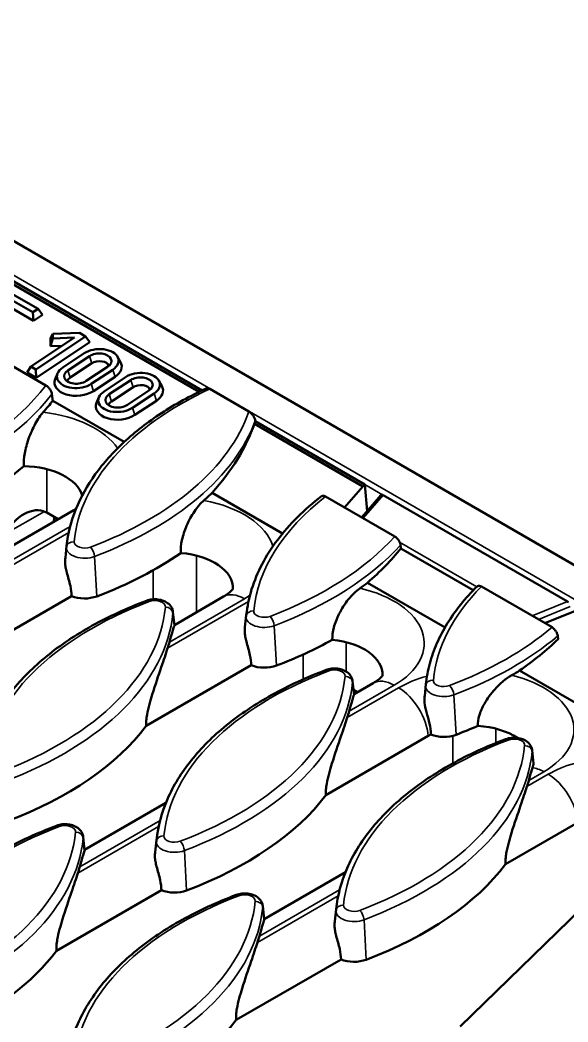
# Model space of a CAD drawing. Header units: millimetres. Extents: x 0 to 1485, y 0 to 1050.
# Drawn here: x 406.5 to 442.4, y 125.8 to 191.5 of the extents above; entities that cross this region are included whole.
import ezdxf

# ---------------------------------------------------------------- set-up
doc = ezdxf.new("R2010")
doc.units = ezdxf.units.MM
doc.header["$LTSCALE"] = 2.5
doc.layers.add('Sichtbar (ISO)', color=7, linetype='Continuous', lineweight=50)
doc.layers.add('Sichtbar schmal (ISO)', color=7, linetype='Continuous', lineweight=35)

msp = doc.modelspace()

# ---------------------------------------------------------------- linework, layer by layer
at = {"layer": 'Sichtbar (ISO)'}
for p, q in [((458.257, 146.87), (104.703, 350.994)), ((418.207, 167.134), (374.064, 192.621)), ((374.288, 192.696), (418.4, 167.228)), ((405.777, 173.642), (407.641, 172.566)), ((407.31, 172.348), (405.778, 173.232)), ((407.336, 171.796), (405.804, 172.68)), ((407.641, 172.566), (407.31, 172.348)), ((407.336, 171.796), (407.31, 172.348)), ((407.924, 172.184), (407.336, 171.796)), ((407.924, 172.184), (407.641, 172.566)), ((410.76, 170.765), (407.49, 168.608)), ((408.461, 170.643), (408.617, 170.93)), ((408.617, 170.93), (410.353, 171)), ((408.618, 170.64), (408.617, 170.93)), ((410.353, 171), (410.76, 170.765)), ((411.042, 170.383), (410.76, 170.765)), ((407.159, 168.799), (410.035, 170.698)), ((411.042, 170.383), (407.516, 168.056)), ((408.462, 170.128), (408.461, 170.643)), ((408.462, 170.128), (408.618, 170.64)), ((409.218, 170.158), (408.462, 170.128)), ((410.035, 170.698), (408.618, 170.64)), ((408.153, 167.561), (403.875, 170.03)), ((409.267, 168.732), (410.677, 169.663)), ((409.599, 168.541), (411.009, 169.471)), ((412.855, 169.438), (413.052, 169.088)), ((406.927, 168.396), (407.159, 168.799)), ((407.49, 168.608), (407.159, 168.799)), ((411.163, 169.005), (409.752, 168.074)), ((412.209, 168.779), (410.799, 167.848)), ((407.516, 168.056), (406.927, 168.396)), ((407.516, 168.056), (407.49, 168.608)), ((408.923, 168.345), (408.772, 167.973)), ((412.541, 168.587), (411.131, 167.656)), ((412.695, 168.12), (411.284, 167.189)), ((411.977, 167.167), (413.388, 168.098)), ((412.309, 166.976), (413.72, 167.907)), ((415.566, 167.873), (415.763, 167.523)), ((413.874, 167.44), (412.463, 166.509)), ((414.92, 167.214), (413.509, 166.283)), ((415.252, 167.022), (413.841, 166.091)), ((421.466, 165.844), (418.906, 167.322)), ((413.29, 163.85), (408.605, 166.555)), ((411.634, 166.78), (411.483, 166.408)), ((415.406, 166.555), (413.995, 165.624)), ((428.959, 160.927), (421.834, 165.041)), ((421.897, 165.208), (421.893, 165.244)), ((429.089, 161.056), (421.897, 165.208)), ((428.959, 160.927), (427.745, 159.565)), ((429.089, 161.056), (428.959, 160.927)), ((429.229, 159.316), (429.089, 161.056)), ((423.685, 157.848), (419.057, 160.52)), ((431.043, 157.661), (426.509, 160.279)), ((428.879, 158.911), (430.139, 160.369)), ((430.29, 160.373), (442.383, 153.391)), ((404.801, 156.388), (409.989, 159.383)), ((408.209, 159.219), (408.957, 158.787)), ((408.706, 158.932), (408.679, 158.626)), ((409.519, 157.04), (409.434, 156.253)), ((431.428, 157.052), (431.424, 157.088)), ((436.2, 154.132), (431.447, 156.876)), ((434.343, 151.695), (429.264, 154.628)), ((441.365, 151.702), (436.737, 154.374)), ((402.958, 149.78), (409.841, 153.754)), ((416.587, 151.852), (419.81, 153.713)), ((416.493, 152.719), (416.59, 151.824)), ((421.304, 152.503), (421.219, 151.717)), ((440.886, 151.978), (443.007, 152.817)), ((441.761, 150.921), (441.737, 151.134)), ((414.743, 145.244), (421.627, 149.218)), ((445.306, 145.365), (439.24, 148.867)), ((428.279, 148.183), (428.375, 147.288)), ((428.372, 147.316), (429.631, 148.043)), ((433.089, 147.967), (433.009, 147.221)), ((428.342, 147.596), (428.599, 147.447)), ((428.348, 147.592), (428.345, 147.561)), ((426.528, 140.708), (433.233, 144.579)), ((440.064, 143.647), (440.157, 142.78)), ((410.694, 137.11), (416.028, 140.189)), ((438.313, 136.172), (443.054, 138.909)), ((410.601, 137.977), (410.697, 137.081)), ((415.411, 137.761), (415.327, 136.974)), ((422.479, 132.573), (427.813, 135.653)), ((408.851, 130.502), (415.734, 134.476)), ((422.386, 133.441), (422.482, 132.545)), ((427.196, 133.225), (427.112, 132.438)), ((443.292, 133.28), (435.342, 125.537)), ((420.636, 125.966), (427.519, 129.94))]:
    msp.add_line(p, q, dxfattribs=at)
for centre, major_axis, ratio, start_param, end_param in [((411.609, 169.125), (1.315, 0.084), 0.617018, 5.459498, 8.601091), ((411.609, 169.125), (0.847, 0.054), 0.617018, 5.459498, 8.601091), ((411.634, 168.732), (0.665, 0.043), 0.617018, 0.154567, 2.317906), ((411.634, 168.732), (1.497, 0.096), 0.617018, 5.459498, 6.572583), ((410.199, 168.194), (-1.315, -0.084), 0.617018, 5.459498, 8.601091), ((410.199, 168.194), (-0.847, -0.054), 0.617018, 5.459498, 8.601091), ((414.32, 167.56), (1.315, 0.084), 0.617018, 5.459498, 8.601091), ((414.32, 167.56), (0.847, 0.054), 0.617018, 5.459498, 8.601091), ((410.224, 167.802), (-1.497, -0.096), 0.617018, 5.993787, 8.601091), ((410.224, 167.802), (-0.665, -0.043), 0.617018, 5.459498, 6.128618), ((414.345, 167.167), (0.665, 0.043), 0.617018, 0.154567, 2.317906), ((414.345, 167.167), (1.497, 0.096), 0.617018, 5.459498, 6.572583), ((412.909, 166.629), (-1.315, -0.084), 0.617018, 5.459498, 8.601091), ((412.909, 166.629), (-0.847, -0.054), 0.617018, 5.459498, 8.601091), ((386.15, 172.266), (-24.538, 0), 0.57735, 2.668001, 2.726644), ((412.934, 166.237), (-1.497, -0.096), 0.617018, 5.993787, 8.601091), ((412.934, 166.237), (-0.665, -0.043), 0.617018, 5.459498, 6.128618), ((397.826, 167.302), (24.556, 1.638), 0.616892, 5.714169, 6.0265), ((397.935, 168.138), (24.494, 0), 0.57735, 6.062366, 6.074495), ((386.15, 170.225), (-24.756, 0), 0.57735, 2.150508, 2.550935), ((406.599, 159.956), (4, 0), 0.57735, 0.169767, 1.542542), ((397.935, 167.73), (-24.538, 0), 0.57735, 2.566416, 2.607666), ((430.294, 160.166), (-0.135, 0.22), 0.563539, 5.794531, 6.460093), ((406.796, 156.852), (1.378, 2.386), 0.607566, 0.025495, 1.543932), ((406.796, 158.4), (2, 0), 0.578934, 0.786768, 0.836389), ((397.935, 165.689), (-24.756, 0), 0.57735, 2.150508, 2.449831), ((416.42, 154.286), (4, 0), 0.57735, 6.248142, 7.708307), ((409.612, 162.928), (24.538, 1.637), 0.616892, 5.598882, 5.766672), ((409.72, 163.194), (-24.538, 0), 0.57735, 2.459584, 2.492238), ((410.698, 154.434), (-1.456, 0), 0.57735, 0.941808, 2.150508), ((392.042, 152.988), (24.538, 0), 0.57735, 6.094503, 6.123734), ((409.72, 161.153), (-24.756, 0), 0.57735, 2.150508, 2.340551), ((426.241, 148.616), (4, 0), 0.57735, 6.248142, 7.675843), ((421.397, 158.554), (24.521, 1.636), 0.616892, 5.485318, 5.649958), ((422.483, 149.898), (-1.456, 0), 0.57735, 0.941808, 2.150508), ((421.505, 158.658), (-24.538, 0), 0.57735, 2.34838, 2.378615), ((403.827, 148.451), (24.538, 0), 0.57735, 6.094503, 6.123734), ((392.042, 150.946), (-24.756, 0), 0.57735, 2.150508, 2.731215), ((421.505, 156.616), (-24.756, 0), 0.57735, 2.150508, 2.221231), ((436.062, 142.946), (4, 0), 0.57735, 0.712147, 1.461996), ((436.062, 142.946), (4, 0), 0.57735, 2.29267, 2.356194), ((434.268, 145.362), (-1.456, 0), 0.57735, 0.947419, 2.150508), ((415.613, 143.915), (24.538, 0), 0.57735, 6.094503, 6.123734), ((403.827, 146.41), (-24.756, 0), 0.57735, 2.150508, 2.731215), ((386.15, 138.245), (24.538, 0), 0.57735, 6.094503, 6.123734), ((415.613, 141.874), (-24.756, 0), 0.57735, 2.150508, 2.731215), ((416.591, 135.156), (-1.456, 0), 0.57735, 0.941808, 2.150508), ((397.935, 133.709), (24.538, 0), 0.57735, 6.094503, 6.123734), ((386.15, 136.204), (-24.756, 0), 0.57735, 2.256006, 2.731215), ((428.376, 130.62), (-1.456, 0), 0.57735, 0.941808, 2.150508), ((397.935, 131.668), (-24.756, 0), 0.57735, 2.150508, 2.731215)]:
    msp.add_ellipse(centre, major_axis=major_axis, ratio=ratio, start_param=start_param, end_param=end_param, dxfattribs=at)
for points, knots in [([(408.548, 166.992), (408.543, 167.032), (408.531, 167.077), (408.497, 167.172), (408.464, 167.236), (408.396, 167.342), (408.347, 167.401), (408.258, 167.489), (408.201, 167.533), (408.153, 167.561)], [0.0084562, 0.0084562, 0.0084562, 0.0084562, 0.0363311, 0.0363311, 0.0732524, 0.0732524, 0.111724, 0.111724, 0.1522767, 0.1522767, 0.1522767, 0.1522767]), ([(409.519, 157.04), (409.606, 157.851), (409.81, 158.657), (410.441, 160.23), (410.868, 160.997), (411.929, 162.471), (412.562, 163.179), (414.015, 164.518), (414.835, 165.15), (416.638, 166.324), (417.621, 166.866), (418.672, 167.357)], [2.4180978, 2.4180978, 2.4180978, 2.4180978, 2.583959, 2.583959, 2.7498202, 2.7498202, 2.9156815, 2.9156815, 3.0815427, 3.0815427, 3.2474039, 3.2474039, 3.2474039, 3.2474039]), ([(418.906, 167.322), (418.862, 167.348), (418.811, 167.366), (418.737, 167.374), (418.7, 167.369), (418.672, 167.357)], [0.4461745, 0.4461745, 0.4461745, 0.4461745, 0.48344945, 0.48344945, 0.51578696, 0.51578696, 0.51578696, 0.51578696]), ([(407.987, 165.805), (407.808, 165.603), (407.628, 165.34), (407.295, 164.737), (407.144, 164.401), (406.912, 163.741), (406.825, 163.423), (406.72, 162.813), (406.699, 162.529), (406.712, 162.265)], [-0.8411603, -0.8411603, -0.8411603, -0.8411603, -0.6062959, -0.6062959, -0.3789844, -0.3789844, -0.1831189, -0.1831189, 0, 0, 0, 0]), ([(421.893, 165.244), (421.889, 165.283), (421.879, 165.327), (421.845, 165.422), (421.812, 165.488), (421.74, 165.6), (421.687, 165.663), (421.587, 165.762), (421.521, 165.812), (421.466, 165.844)], [0.0084336, 0.0084336, 0.0084336, 0.0084336, 0.0349387, 0.0349387, 0.0725438, 0.0725438, 0.1145432, 0.1145432, 0.1614949, 0.1614949, 0.1614949, 0.1614949]), ([(421.304, 152.503), (421.365, 153.072), (421.483, 153.638), (421.831, 154.755), (422.061, 155.306), (422.627, 156.384), (422.964, 156.911), (423.737, 157.936), (424.173, 158.434), (425.14, 159.393), (425.67, 159.855), (426.243, 160.296)], [2.4180978, 2.4180978, 2.4180978, 2.4180978, 2.5343424, 2.5343424, 2.6505869, 2.6505869, 2.7668315, 2.7668315, 2.883076, 2.883076, 2.9993206, 2.9993206, 2.9993206, 2.9993206]), ([(426.509, 160.279), (426.465, 160.304), (426.414, 160.323), (426.334, 160.332), (426.291, 160.325), (426.255, 160.305), (426.249, 160.301), (426.243, 160.296)], [0.44657498, 0.44657498, 0.44657498, 0.44657498, 0.48411357, 0.48411357, 0.52161367, 0.52161367, 0.52945648, 0.52945648, 0.52945648, 0.52945648]), ([(418.524, 160.023), (418.314, 159.836), (418.104, 159.59), (417.713, 159.015), (417.533, 158.691), (417.256, 158.046), (417.151, 157.732), (417.019, 157.125), (416.99, 156.839), (417, 156.571)], [-0.8394486, -0.8394486, -0.8394486, -0.8394486, -0.6082887, -0.6082887, -0.3818154, -0.3818154, -0.1849508, -0.1849508, 0, 0, 0, 0]), ([(431.424, 157.088), (431.42, 157.129), (431.409, 157.176), (431.376, 157.272), (431.344, 157.338), (431.278, 157.444), (431.231, 157.503), (431.145, 157.591), (431.09, 157.634), (431.043, 157.661)], [0.0084389, 0.0084389, 0.0084389, 0.0084389, 0.036503, 0.036503, 0.0735514, 0.0735514, 0.111672, 0.111672, 0.1510692, 0.1510692, 0.1510692, 0.1510692]), ([(409.841, 153.754), (409.839, 153.962), (409.809, 154.186), (409.697, 154.71), (409.602, 155.015), (409.499, 155.407), (409.472, 155.52), (409.431, 155.743), (409.418, 155.852), (409.413, 156.007), (409.415, 156.065), (409.42, 156.122)], [1.754995, 1.754995, 1.754995, 1.754995, 1.892647, 1.892647, 2.0720945, 2.0720945, 2.1365308, 2.1365308, 2.2009671, 2.2009671, 2.2396712, 2.2396712, 2.2396712, 2.2396712]), ([(433.089, 147.967), (433.138, 148.423), (433.223, 148.876), (433.466, 149.775), (433.624, 150.219), (434.008, 151.096), (434.235, 151.528), (434.756, 152.375), (435.05, 152.79), (435.7, 153.601), (436.058, 153.996), (436.444, 154.38)], [2.4180978, 2.4180978, 2.4180978, 2.4180978, 2.5111413, 2.5111413, 2.6041848, 2.6041848, 2.6972283, 2.6972283, 2.7902717, 2.7902717, 2.8833152, 2.8833152, 2.8833152, 2.8833152]), ([(436.737, 154.374), (436.691, 154.4), (436.638, 154.42), (436.555, 154.43), (436.511, 154.423), (436.468, 154.4), (436.456, 154.391), (436.445, 154.38)], [0.45187859, 0.45187859, 0.45187859, 0.45187859, 0.49065248, 0.49065248, 0.52901746, 0.52901746, 0.54458309, 0.54458309, 0.54458309, 0.54458309]), ([(419.81, 153.713), (419.939, 153.788), (420.049, 153.862), (420.225, 153.998), (420.292, 154.06), (420.385, 154.16), (420.412, 154.197), (420.432, 154.227), (420.434, 154.233), (420.434, 154.233)], [0, 0, 0, 0, 0.1441607, 0.1441607, 0.2883214, 0.2883214, 0.4324821, 0.4324821, 0.5133261, 0.5133261, 0.5133261, 0.5133261]), ([(428.769, 154.264), (428.638, 154.17), (428.506, 154.06), (428.247, 153.809), (428.119, 153.669), (427.77, 153.236), (427.56, 152.915), (427.243, 152.288), (427.125, 151.988), (426.977, 151.413), (426.942, 151.144), (426.949, 150.889)], [-0.8477158, -0.8477158, -0.8477158, -0.8477158, -0.7230848, -0.7230848, -0.5982057, -0.5982057, -0.3676863, -0.3676863, -0.175915, -0.175915, 0, 0, 0, 0]), ([(403.626, 142.297), (403.724, 143.207), (403.968, 144.108), (404.735, 145.86), (405.258, 146.709), (406.556, 148.329), (407.332, 149.098), (409.107, 150.536), (410.107, 151.204), (412.296, 152.419), (413.486, 152.965), (414.75, 153.443)], [2.4180978, 2.4180978, 2.4180978, 2.4180978, 2.6039342, 2.6039342, 2.7897706, 2.7897706, 2.9756069, 2.9756069, 3.1614433, 3.1614433, 3.3472796, 3.3472796, 3.3472796, 3.3472796]), ([(414.75, 153.443), (414.871, 153.489), (414.997, 153.517), (415.253, 153.545), (415.383, 153.544), (415.638, 153.513), (415.763, 153.483), (416.002, 153.387), (416.117, 153.323), (416.303, 153.157), (416.379, 153.063), (416.463, 152.877), (416.485, 152.8), (416.493, 152.719)], [3.34728, 3.34728, 3.34728, 3.34728, 3.742348, 3.742348, 4.136015, 4.136015, 4.530025, 4.530025, 4.924042, 4.924042, 5.243901, 5.243901, 5.435884, 5.435884, 5.435884, 5.435884]), ([(416.584, 151.797), (416.568, 151.762), (416.552, 151.717), (416.476, 151.487), (416.401, 151.215), (416.303, 150.861), (416.286, 150.801), (416.269, 150.738)], [0.635921, 0.635921, 0.635921, 0.635921, 0.7360198, 0.7360198, 1.0671166, 1.0671166, 1.1316401, 1.1316401, 1.1316401, 1.1316401]), ([(441.737, 151.134), (441.732, 151.176), (441.721, 151.223), (441.688, 151.32), (441.657, 151.386), (441.592, 151.491), (441.546, 151.549), (441.462, 151.634), (441.409, 151.676), (441.365, 151.702)], [0.0084411, 0.0084411, 0.0084411, 0.0084411, 0.0368634, 0.0368634, 0.0738438, 0.0738438, 0.1111989, 0.1111989, 0.149072, 0.149072, 0.149072, 0.149072]), ([(421.627, 149.218), (421.624, 149.426), (421.594, 149.649), (421.483, 150.174), (421.387, 150.479), (421.284, 150.871), (421.257, 150.984), (421.216, 151.207), (421.203, 151.316), (421.198, 151.471), (421.2, 151.529), (421.206, 151.586)], [1.754995, 1.754995, 1.754995, 1.754995, 1.892647, 1.892647, 2.0720945, 2.0720945, 2.1365308, 2.1365308, 2.2009671, 2.2009671, 2.2396712, 2.2396712, 2.2396712, 2.2396712]), ([(416.144, 150.33), (416.028, 149.98), (415.887, 149.556), (415.543, 148.536), (415.331, 147.927), (415.017, 146.916), (414.873, 146.425), (414.773, 145.856), (414.754, 145.719), (414.735, 145.463), (414.735, 145.345), (414.743, 145.244)], [3.562475, 3.562475, 3.562475, 3.562475, 3.924729, 3.924729, 4.355561, 4.355561, 4.625893, 4.625893, 4.702196, 4.702196, 4.773128, 4.773128, 4.773128, 4.773128]), ([(415.411, 137.761), (415.509, 138.67), (415.753, 139.572), (416.52, 141.324), (417.043, 142.173), (418.341, 143.793), (419.117, 144.562), (420.893, 146), (421.892, 146.668), (424.081, 147.882), (425.271, 148.429), (426.535, 148.907)], [2.4180978, 2.4180978, 2.4180978, 2.4180978, 2.6039342, 2.6039342, 2.7897706, 2.7897706, 2.9756069, 2.9756069, 3.1614433, 3.1614433, 3.3472796, 3.3472796, 3.3472796, 3.3472796]), ([(426.535, 148.907), (426.656, 148.953), (426.782, 148.981), (427.038, 149.009), (427.168, 149.008), (427.423, 148.977), (427.548, 148.946), (427.788, 148.851), (427.902, 148.787), (428.088, 148.62), (428.164, 148.527), (428.248, 148.341), (428.27, 148.264), (428.279, 148.183)], [3.34728, 3.34728, 3.34728, 3.34728, 3.742348, 3.742348, 4.136015, 4.136015, 4.530025, 4.530025, 4.924042, 4.924042, 5.243901, 5.243901, 5.435884, 5.435884, 5.435884, 5.435884]), ([(429.631, 148.043), (429.76, 148.117), (429.87, 148.192), (430.046, 148.328), (430.113, 148.39), (430.206, 148.49), (430.233, 148.527), (430.253, 148.557), (430.255, 148.563), (430.255, 148.563)], [0, 0, 0, 0, 0.1441607, 0.1441607, 0.2883214, 0.2883214, 0.4324821, 0.4324821, 0.5133261, 0.5133261, 0.5133261, 0.5133261]), ([(438.72, 148.562), (438.532, 148.456), (438.344, 148.324), (437.977, 148.018), (437.797, 147.845), (437.356, 147.355), (437.117, 147.025), (436.789, 146.442), (436.67, 146.177), (436.525, 145.682), (436.491, 145.457), (436.496, 145.242)], [-0.8397751, -0.8397751, -0.8397751, -0.8397751, -0.6954415, -0.6954415, -0.5514666, -0.5514666, -0.3223859, -0.3223859, -0.1493016, -0.1493016, 0, 0, 0, 0]), ([(428.369, 147.261), (428.353, 147.226), (428.337, 147.181), (428.261, 146.951), (428.186, 146.679), (428.088, 146.325), (428.071, 146.265), (428.054, 146.202)], [0.635921, 0.635921, 0.635921, 0.635921, 0.7360198, 0.7360198, 1.0671166, 1.0671166, 1.1316401, 1.1316401, 1.1316401, 1.1316401]), ([(433.418, 144.679), (433.416, 144.924), (433.379, 145.161), (433.27, 145.646), (433.193, 145.899), (433.066, 146.368), (433.018, 146.571), (432.986, 146.878), (432.984, 146.985), (432.994, 147.085)], [-0.5550887, -0.5550887, -0.5550887, -0.5550887, -0.4460487, -0.4460487, -0.3196545, -0.3196545, -0.2069298, -0.2069298, -0.1395176, -0.1395176, -0.1395176, -0.1395176]), ([(427.93, 145.794), (427.814, 145.443), (427.672, 145.02), (427.328, 144), (427.116, 143.391), (426.802, 142.38), (426.658, 141.889), (426.558, 141.32), (426.539, 141.182), (426.52, 140.927), (426.52, 140.809), (426.528, 140.708)], [3.562475, 3.562475, 3.562475, 3.562475, 3.924729, 3.924729, 4.355561, 4.355561, 4.625893, 4.625893, 4.702196, 4.702196, 4.773128, 4.773128, 4.773128, 4.773128]), ([(438.32, 144.371), (438.441, 144.417), (438.567, 144.445), (438.823, 144.473), (438.953, 144.472), (439.208, 144.441), (439.333, 144.41), (439.573, 144.315), (439.687, 144.251), (439.873, 144.084), (439.95, 143.99), (440.033, 143.805), (440.055, 143.727), (440.064, 143.647)], [3.34728, 3.34728, 3.34728, 3.34728, 3.742348, 3.742348, 4.136015, 4.136015, 4.530025, 4.530025, 4.924042, 4.924042, 5.243901, 5.243901, 5.435884, 5.435884, 5.435884, 5.435884]), ([(427.196, 133.225), (427.294, 134.134), (427.538, 135.036), (428.306, 136.788), (428.828, 137.637), (430.126, 139.256), (430.902, 140.026), (432.678, 141.464), (433.677, 142.132), (435.866, 143.346), (437.056, 143.893), (438.32, 144.371)], [2.4180978, 2.4180978, 2.4180978, 2.4180978, 2.6039342, 2.6039342, 2.7897706, 2.7897706, 2.9756069, 2.9756069, 3.1614433, 3.1614433, 3.3472796, 3.3472796, 3.3472796, 3.3472796]), ([(440.152, 142.743), (440.143, 142.717), (440.135, 142.689), (440.109, 142.61), (440.092, 142.555), (440.074, 142.496)], [-0.1639876, -0.1639876, -0.1639876, -0.1639876, -0.1030382, -0.1030382, 0, 0, 0, 0]), ([(440.074, 142.496), (440.021, 142.324), (439.958, 142.094), (439.873, 141.789), (439.856, 141.729), (439.839, 141.666)], [0.7910091, 0.7910091, 0.7910091, 0.7910091, 1.0671166, 1.0671166, 1.1316401, 1.1316401, 1.1316401, 1.1316401]), ([(439.715, 141.258), (439.599, 140.907), (439.457, 140.483), (439.113, 139.464), (438.901, 138.854), (438.587, 137.843), (438.443, 137.353), (438.344, 136.784), (438.324, 136.646), (438.306, 136.391), (438.305, 136.273), (438.313, 136.172)], [3.562475, 3.562475, 3.562475, 3.562475, 3.924729, 3.924729, 4.355561, 4.355561, 4.625893, 4.625893, 4.702196, 4.702196, 4.773128, 4.773128, 4.773128, 4.773128]), ([(397.733, 127.555), (397.831, 128.464), (398.075, 129.366), (398.843, 131.118), (399.365, 131.967), (400.664, 133.586), (401.439, 134.356), (403.215, 135.794), (404.215, 136.462), (406.404, 137.676), (407.593, 138.223), (408.857, 138.701)], [2.4180978, 2.4180978, 2.4180978, 2.4180978, 2.6039342, 2.6039342, 2.7897706, 2.7897706, 2.9756069, 2.9756069, 3.1614433, 3.1614433, 3.3472796, 3.3472796, 3.3472796, 3.3472796]), ([(408.857, 138.701), (408.978, 138.747), (409.104, 138.775), (409.36, 138.803), (409.49, 138.802), (409.745, 138.77), (409.871, 138.74), (410.11, 138.645), (410.225, 138.58), (410.411, 138.414), (410.487, 138.32), (410.57, 138.135), (410.592, 138.057), (410.601, 137.977)], [3.34728, 3.34728, 3.34728, 3.34728, 3.742348, 3.742348, 4.136015, 4.136015, 4.530025, 4.530025, 4.924042, 4.924042, 5.243901, 5.243901, 5.435884, 5.435884, 5.435884, 5.435884]), ([(410.691, 137.055), (410.676, 137.019), (410.659, 136.974), (410.583, 136.744), (410.509, 136.473), (410.41, 136.119), (410.394, 136.059), (410.376, 135.996)], [0.635921, 0.635921, 0.635921, 0.635921, 0.7360198, 0.7360198, 1.0671166, 1.0671166, 1.1316401, 1.1316401, 1.1316401, 1.1316401]), ([(415.734, 134.476), (415.731, 134.683), (415.702, 134.907), (415.59, 135.432), (415.494, 135.736), (415.392, 136.129), (415.364, 136.242), (415.324, 136.464), (415.31, 136.573), (415.306, 136.729), (415.307, 136.787), (415.313, 136.844)], [1.754995, 1.754995, 1.754995, 1.754995, 1.892647, 1.892647, 2.0720945, 2.0720945, 2.1365308, 2.1365308, 2.2009671, 2.2009671, 2.2396712, 2.2396712, 2.2396712, 2.2396712]), ([(410.252, 135.588), (410.136, 135.237), (409.995, 134.813), (409.65, 133.794), (409.439, 133.184), (409.124, 132.173), (408.981, 131.683), (408.881, 131.114), (408.862, 130.976), (408.843, 130.721), (408.842, 130.603), (408.851, 130.502)], [3.562475, 3.562475, 3.562475, 3.562475, 3.924729, 3.924729, 4.355561, 4.355561, 4.625893, 4.625893, 4.702196, 4.702196, 4.773128, 4.773128, 4.773128, 4.773128]), ([(409.519, 123.019), (409.616, 123.928), (409.861, 124.83), (410.628, 126.582), (411.15, 127.431), (412.449, 129.05), (413.225, 129.82), (415, 131.258), (416, 131.926), (418.189, 133.14), (419.378, 133.687), (420.642, 134.165)], [2.4180978, 2.4180978, 2.4180978, 2.4180978, 2.6039342, 2.6039342, 2.7897706, 2.7897706, 2.9756069, 2.9756069, 3.1614433, 3.1614433, 3.3472796, 3.3472796, 3.3472796, 3.3472796]), ([(420.642, 134.165), (420.763, 134.21), (420.889, 134.239), (421.145, 134.267), (421.275, 134.266), (421.53, 134.234), (421.656, 134.204), (421.895, 134.109), (422.01, 134.044), (422.196, 133.878), (422.272, 133.784), (422.355, 133.599), (422.377, 133.521), (422.386, 133.441)], [3.34728, 3.34728, 3.34728, 3.34728, 3.742348, 3.742348, 4.136015, 4.136015, 4.530025, 4.530025, 4.924042, 4.924042, 5.243901, 5.243901, 5.435884, 5.435884, 5.435884, 5.435884]), ([(422.476, 132.518), (422.461, 132.483), (422.444, 132.438), (422.368, 132.208), (422.294, 131.937), (422.195, 131.583), (422.179, 131.523), (422.161, 131.46)], [0.635921, 0.635921, 0.635921, 0.635921, 0.7360198, 0.7360198, 1.0671166, 1.0671166, 1.1316401, 1.1316401, 1.1316401, 1.1316401]), ([(427.519, 129.94), (427.516, 130.147), (427.487, 130.371), (427.375, 130.896), (427.279, 131.2), (427.177, 131.593), (427.15, 131.706), (427.109, 131.928), (427.096, 132.037), (427.091, 132.193), (427.092, 132.251), (427.098, 132.308)], [1.754995, 1.754995, 1.754995, 1.754995, 1.892647, 1.892647, 2.0720945, 2.0720945, 2.1365308, 2.1365308, 2.2009671, 2.2009671, 2.2396712, 2.2396712, 2.2396712, 2.2396712]), ([(422.037, 131.052), (421.921, 130.701), (421.78, 130.277), (421.435, 129.258), (421.224, 128.648), (420.91, 127.637), (420.766, 127.147), (420.666, 126.578), (420.647, 126.44), (420.628, 126.185), (420.627, 126.067), (420.636, 125.966)], [3.562475, 3.562475, 3.562475, 3.562475, 3.924729, 3.924729, 4.355561, 4.355561, 4.625893, 4.625893, 4.702196, 4.702196, 4.773128, 4.773128, 4.773128, 4.773128])]:
    msp.add_open_spline(points, degree=3, knots=knots, dxfattribs=at)
for points, degree in [([(408.605, 166.555), (408.577, 166.774), (408.548, 166.992)], 2), ([(430.233, 160.396), (430.252, 160.392), (430.271, 160.384), (430.29, 160.373)], 3), ([(409.989, 159.383), (410.042, 159.413), (410.091, 159.444), (410.138, 159.474)], 3), ([(409.42, 156.122), (409.425, 156.166), (409.429, 156.209), (409.434, 156.253)], 3), ([(442.383, 153.391), (442.402, 153.38), (442.421, 153.366), (442.44, 153.348)], 3), ([(416.59, 151.824), (416.59, 151.817), (416.588, 151.808), (416.584, 151.797)], 3), ([(421.206, 151.586), (421.21, 151.63), (421.215, 151.673), (421.219, 151.717)], 3), ([(428.375, 147.288), (428.375, 147.281), (428.374, 147.272), (428.369, 147.261)], 3), ([(432.994, 147.085), (432.999, 147.131), (433.004, 147.176), (433.009, 147.221)], 3), ([(440.157, 142.78), (440.158, 142.77), (440.156, 142.757), (440.152, 142.743)], 3), ([(410.697, 137.081), (410.698, 137.075), (410.696, 137.066), (410.691, 137.055)], 3), ([(415.313, 136.844), (415.317, 136.888), (415.322, 136.931), (415.327, 136.974)], 3), ([(422.482, 132.545), (422.483, 132.539), (422.481, 132.53), (422.476, 132.518)], 3), ([(427.098, 132.308), (427.103, 132.351), (427.107, 132.395), (427.112, 132.438)], 3)]:
    msp.add_open_spline(points, degree=degree, dxfattribs=at)
msp.add_rational_spline([(431.447, 156.876), (431.438, 156.964), (431.428, 157.052)], [1.00000156605, 1.00000083418, 1], degree=2, dxfattribs=at)
at = {"layer": 'Sichtbar schmal (ISO)'}
for p, q in [((456.312, 145.747), (102.759, 349.871)), ((411.163, 169.005), (411.009, 169.471)), ((409.752, 168.074), (409.599, 168.541)), ((412.695, 168.12), (412.541, 168.587)), ((411.284, 167.189), (411.131, 167.656)), ((413.874, 167.44), (413.72, 167.907)), ((412.463, 166.509), (412.309, 166.976)), ((415.406, 166.555), (415.252, 167.022)), ((413.995, 165.624), (413.841, 166.091)), ((408.209, 159.219), (408.209, 162.07)), ((429.089, 161.056), (430.233, 160.396)), ((428.977, 158.854), (430.29, 160.373)), ((405.384, 157.753), (408.057, 159.296)), ((404.484, 155.274), (409.753, 158.317)), ((409.661, 157.927), (404.359, 154.866)), ((409.42, 156.122), (409.51, 156.958)), ((436.431, 154.366), (431.365, 157.291)), ((411.496, 153.731), (411.35, 156.344)), ((418.029, 152.685), (418.029, 156.4)), ((415.205, 155.448), (415.205, 153.538)), ((421.446, 153.391), (416.144, 150.33)), ((416.269, 150.738), (421.185, 153.576)), ((442.383, 153.391), (440.07, 152.45)), ((440.47, 152.219), (442.561, 153.07)), ((416.584, 151.797), (416.494, 152.638)), ((421.206, 151.586), (421.295, 152.422)), ((423.281, 149.195), (423.135, 151.808)), ((427.85, 148.809), (427.85, 150.73)), ((425.026, 149.919), (425.026, 148.288)), ((428.054, 146.202), (431.006, 147.906)), ((428.369, 147.261), (428.279, 148.102)), ((432.994, 147.085), (433.08, 147.886)), ((431.297, 147.738), (427.93, 145.794)), ((435.066, 144.659), (434.92, 147.272)), ((434.847, 144.59), (434.847, 142.78)), ((437.671, 144.117), (437.671, 145.06)), ((440.152, 142.743), (440.064, 143.566)), ((441.118, 142.068), (439.715, 141.258)), ((439.839, 141.666), (440.826, 142.236)), ((415.553, 138.649), (410.252, 135.588)), ((410.376, 135.996), (415.646, 139.038)), ((410.691, 137.055), (410.601, 137.896)), ((415.313, 136.844), (415.403, 137.679)), ((417.389, 134.452), (417.243, 137.066)), ((427.338, 134.113), (422.037, 131.052)), ((422.161, 131.46), (427.431, 134.502)), ((422.476, 132.518), (422.386, 133.36)), ((427.098, 132.308), (427.188, 133.143)), ((429.174, 129.916), (429.028, 132.53))]:
    msp.add_line(p, q, dxfattribs=at)
for centre, major_axis, ratio, start_param, end_param in [((386.15, 173.082), (-23.992, 0), 0.57735, 2.150508, 2.73157), ((386.15, 172.71), (24.49, 0), 0.57735, 5.2921, 5.866908), ((433.962, 156.537), (-23.992, 0), 0.57735, 5.390773, 6.227073), ((406.599, 161.998), (6.739, 0), 0.57735, 0.379032, 1.363346), ((397.935, 168.546), (23.992, 0), 0.57735, 5.2921, 6.08685), ((397.935, 168.174), (24.49, 0), 0.57735, 5.2921, 6.074485), ((445.747, 152.001), (-23.992, 0), 0.57735, 5.642726, 6.227073), ((416.42, 156.327), (6.739, 0), 0.57735, 0.176989, 1.25316), ((411.364, 157.001), (-1.375, 2.382), 0.57735, 6.186858, 6.283185), ((409.72, 164.01), (-23.992, 0), 0.57735, 2.150508, 2.665439), ((410.698, 156.919), (-1.19, 0), 0.57735, 6.227073, 8.433693), ((410.007, 156.906), (-0.498, 0.048), 0.815212, 4.791537, 6.275066), ((433.962, 156.165), (-24.49, 0), 0.57735, 6.221282, 6.227073), ((410.698, 157.292), (-0.692, 0), 0.57735, 6.227073, 8.433693), ((411.077, 156.549), (0.177, -0.468), 0.447262, 0.956366, 2.439895), ((409.72, 163.638), (24.49, 0), 0.57735, 5.2921, 5.801564), ((457.532, 147.465), (-23.992, 0), 0.57735, 5.761029, 6.227073), ((421.185, 151.331), (-1.375, 2.382), 0.57735, 5.497787, 6.283185), ((416.42, 156.327), (6.739, 0), 0.57735, 5.497787, 5.576236), ((426.241, 150.657), (6.739, 0), 0.57735, 5.497787, 7.469399), ((428.069, 141.795), (-23.992, 0), 0.57735, 5.2921, 6.227073), ((392.042, 153.804), (23.992, 0), 0.57735, 5.2921, 6.227073), ((414.927, 152.976), (-0.177, 0.468), 0.447262, 5.581488, 6.283185), ((415.306, 153.05), (0.692, 0), 0.57735, 6.227073, 8.433693), ((415.996, 152.619), (0.498, -0.048), 0.815212, 0.166414, 1.649944), ((392.042, 153.431), (24.49, 0), 0.57735, 5.2921, 6.227073), ((415.306, 152.677), (1.19, 0), 0.57735, 6.227073, 6.345089), ((422.483, 152.383), (-1.19, 0), 0.57735, 6.227073, 8.433693), ((421.793, 152.37), (-0.498, 0.048), 0.815212, 4.791537, 6.275066), ((445.747, 151.629), (-24.49, 0), 0.57735, 6.221282, 6.227073), ((422.483, 152.756), (-0.692, 0), 0.57735, 6.227073, 8.433693), ((422.862, 152.013), (0.177, -0.468), 0.447262, 0.956366, 2.439895), ((421.505, 159.474), (-23.992, 0), 0.57735, 2.150508, 2.54589), ((421.505, 159.101), (24.49, 0), 0.57735, 5.2921, 5.684573), ((439.854, 137.259), (-23.992, 0), 0.57735, 5.2921, 6.227073), ((403.827, 149.268), (23.992, 0), 0.57735, 5.2921, 6.227073), ((426.712, 148.439), (-0.177, 0.468), 0.447262, 5.581488, 6.283185), ((427.091, 148.514), (0.692, 0), 0.57735, 6.227073, 8.433693), ((427.782, 148.083), (0.498, -0.048), 0.815212, 0.166414, 1.649944), ((436.062, 144.987), (-6.739, 0), 0.57735, 5.157085, 5.497787), ((436.062, 144.987), (6.739, 0), 0.57735, 5.497787, 7.448492), ((403.827, 148.895), (24.49, 0), 0.57735, 5.2921, 6.227073), ((427.091, 148.141), (1.19, 0), 0.57735, 6.227073, 6.345089), ((431.006, 145.661), (-1.375, 2.382), 0.57735, 5.497787, 6.283185), ((434.268, 147.847), (-1.19, 0), 0.57735, 6.227073, 8.433693), ((433.578, 147.834), (-0.498, 0.048), 0.815212, 4.791537, 6.275066), ((457.532, 147.093), (-24.49, 0), 0.57735, 6.221282, 6.227073), ((434.268, 148.22), (-0.692, 0), 0.57735, 6.227073, 8.433693), ((434.647, 147.477), (0.177, -0.468), 0.447262, 0.956366, 2.439895), ((431.297, 145.493), (-1.375, 2.382), 0.57735, 4.018026, 5.497787), ((451.639, 132.723), (-23.992, 0), 0.57735, 5.2921, 6.227073), ((415.613, 144.732), (23.992, 0), 0.57735, 5.2921, 6.227073), ((438.497, 143.903), (-0.177, 0.468), 0.447262, 5.581488, 6.283185), ((438.876, 143.977), (0.692, 0), 0.57735, 6.227073, 8.433693), ((439.567, 143.547), (0.498, -0.048), 0.815212, 0.166414, 1.649944), ((415.613, 144.359), (24.49, 0), 0.57735, 5.2921, 6.227073), ((438.876, 143.605), (1.19, 0), 0.57735, 6.227073, 6.345089), ((445.882, 139.317), (-6.739, 0), 0.57735, 4.866978, 5.497787), ((440.826, 139.991), (-1.375, 2.382), 0.57735, 5.497787, 5.895082), ((441.118, 139.823), (-1.375, 2.382), 0.57735, 4.018026, 5.497787), ((422.176, 127.053), (-23.992, 0), 0.57735, 5.2921, 6.227073), ((409.034, 138.233), (-0.177, 0.468), 0.447262, 5.581488, 6.283185), ((409.413, 138.307), (0.692, 0), 0.57735, 6.227073, 8.433693), ((386.15, 139.062), (23.992, 0), 0.57735, 5.2921, 6.227073), ((410.104, 137.877), (0.498, -0.048), 0.815212, 0.166414, 1.649944), ((409.413, 137.935), (1.19, 0), 0.57735, 6.227073, 6.345089), ((415.9, 137.628), (-0.498, 0.048), 0.815212, 4.791537, 6.275066), ((416.591, 138.014), (-0.692, 0), 0.57735, 6.227073, 8.433693), ((386.15, 138.689), (24.49, 0), 0.57735, 5.2921, 6.227073), ((416.591, 137.641), (-1.19, 0), 0.57735, 6.227073, 8.433693), ((439.854, 136.886), (-24.49, 0), 0.57735, 6.221282, 6.227073), ((416.97, 137.271), (0.177, -0.468), 0.447262, 0.956366, 2.439895), ((433.962, 122.517), (-23.992, 0), 0.57735, 5.2921, 6.227073), ((420.819, 133.697), (-0.177, 0.468), 0.447262, 5.581488, 6.283185), ((421.198, 133.771), (0.692, 0), 0.57735, 6.227073, 8.433693), ((397.935, 134.526), (23.992, 0), 0.57735, 5.2921, 6.227073), ((397.935, 134.153), (24.49, 0), 0.57735, 5.2921, 6.227073), ((421.889, 133.341), (0.498, -0.048), 0.815212, 0.166414, 1.649944), ((421.198, 133.399), (1.19, 0), 0.57735, 6.227073, 6.345089), ((427.685, 133.092), (-0.498, 0.048), 0.815212, 4.791537, 6.275066), ((428.376, 133.477), (-0.692, 0), 0.57735, 6.227073, 8.433693), ((428.376, 133.105), (-1.19, 0), 0.57735, 6.227073, 8.433693), ((451.639, 132.35), (-24.49, 0), 0.57735, 6.221282, 6.227073), ((428.755, 132.735), (0.177, -0.468), 0.447262, 0.956366, 2.439895)]:
    msp.add_ellipse(centre, major_axis=major_axis, ratio=ratio, start_param=start_param, end_param=end_param, dxfattribs=at)

doc.saveas('drawing.dxf')
